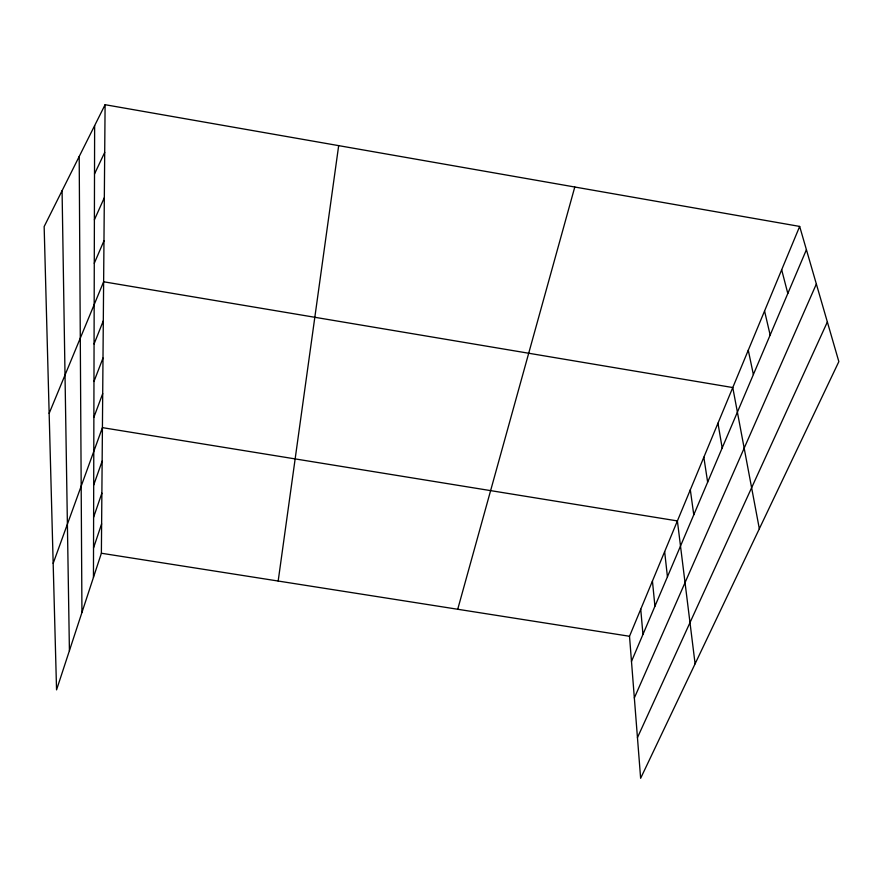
<?xml version="1.0" encoding="UTF-8"?>
<svg xmlns="http://www.w3.org/2000/svg" width="883" height="883" viewBox="0 0 883 883"><rect width="100%" height="100%" fill="white"/><g stroke="black" fill="none" stroke-linecap="round" stroke-linejoin="round"><path stroke-width="1.32" d="M93.455 577.394L94.636 125.629M105.099 104.702L44.15 226.578L56.556 689.855L101.379 553.244L105.099 104.702L799.667 226.423L838.85 361.622L640.639 778.298L629.513 636.268L799.667 226.423M278.178 581.036L338.675 145.629M457.725 609.259L574.789 187.008M93.532 547.957L101.622 523.851M93.609 517.206L101.876 493.167M93.697 485.065L102.141 461.136M53.168 563.376L102.417 427.637L677.393 520.926L695.098 663.828M93.874 417.273L102.704 393.641M93.962 381.5L103.002 358.068M94.062 343.995L103.311 320.827M49.15 413.376L103.631 281.776L732.769 387.549L759.336 528.762M631.477 661.422L806.411 249.712M94.271 263.289L103.973 240.805M634.336 697.934L816.356 284.017M94.393 219.79L104.326 197.737M637.449 737.614L827.36 321.975M94.514 173.962L104.702 152.428M101.379 553.244L629.513 636.268M781.665 269.768L787.813 293.487M764.557 310.971L770.153 335.043M748.276 350.187L753.376 374.547M717.967 423.2L722.173 447.979M703.839 457.239L707.647 482.162M690.318 489.778L693.773 514.822M664.645 551.632L667.438 576.798M652.438 581.047L654.932 606.224M640.738 609.226L642.956 634.402M62.075 190.728L69.415 650.661M79.194 156.501L81.942 612.482"/></g></svg>
